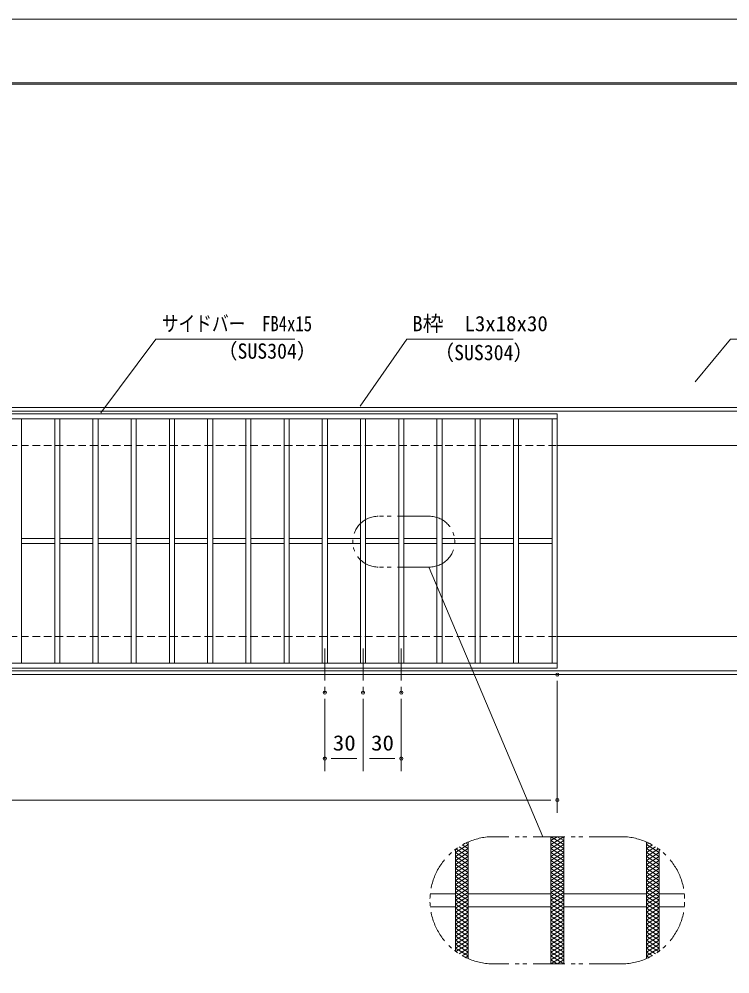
# Model space of a CAD drawing. Units: millimetres, scale not verified. Extents: x -1050 to 1050, y -742 to 742.
# Drawn here: x -218 to 340, y -8 to 742 of the extents above; entities that cross this region are included whole.
import ezdxf
from ezdxf.enums import TextEntityAlignment as Align

# ---------------------------------------------------------------- set-up
doc = ezdxf.new("R2010")
doc.units = ezdxf.units.MM
doc.header["$LTSCALE"] = 5
doc.header["$PDMODE"] = 32
doc.header["$PDSIZE"] = 2.5
for name, pattern in [('CHAIN1', [8, 5, -1, 1, -1]), ('DASHED1', [1.8, 1.2, -0.6]), ('DOUBLE_CHAIN1', [8.8, 5, -1, 0.6, -0.6, 0.6, -1])]:
    doc.linetypes.add(name, pattern=pattern)
for name, color, linetype, lineweight in [('0-0_7-図\u3000枠', 4, 'Continuous', 9), ('0-1_寸法注釈', 2, 'Continuous', 9), ('0-3_DEFPOINTS', 134, 'Continuous', 9), ('0-5_枠', 7, 'Continuous', 9), ('0-6_想像線', 134, 'DOUBLE_CHAIN1', 9), ('0-7_ハッチング', 4, 'Continuous', 9), ('0-8_蓋', 5, 'Continuous', 9), ('0-9_中心線', 6, 'CHAIN1', 9), ('0-A_溝開口', 4, 'DASHED1', 9)]:
    doc.layers.add(name, color=color, linetype=linetype, lineweight=lineweight)
doc.styles.add('ＭＳ ゴシック', font='')
doc.styles.get('ＭＳ ゴシック').set_extended_font_data('MS Gothic')

msp = doc.modelspace()

# ---------------------------------------------------------------- linework, layer by layer
at = {"layer": '0-0_7-図\u3000枠'}
msp.add_line((-973.75, 691.25), (998.75, 691.25), dxfattribs=at)
msp.add_lwpolyline([(-975, 692.5), (1000, 692.5), (1000, -692.5)], dxfattribs=at)
at = {"layer": '0-1_寸法注釈'}
for p, q in [((193.136, 100.159), (103.935, 311.249)), ((204.55, 222.475), (204.55, 118.953)), ((22.05, 208.328), (22.05, 151.522)), ((52.05, 208.328), (52.05, 151.522)), ((52.05, 208.328), (52.05, 151.522)), ((82.05, 208.328), (82.05, 151.522)), ((47.05, 161.522), (27.05, 161.522)), ((57.05, 161.522), (77.05, 161.522)), ((-785.45, 128.953), (199.55, 128.953))]:
    msp.add_line(p, q, dxfattribs=at)
for points in [[(-1.475, 490.949), (-110.699, 490.949), (-153.712, 433.27)], [(169.797, 490.968), (86.447, 490.968), (49.664, 438.288)], [(389.478, 490.968), (340.425, 490.968), (312.702, 457.538)]]:
    msp.add_lwpolyline(points, dxfattribs=at)
at = {"layer": '0-3_DEFPOINTS'}
msp.add_lwpolyline([(-1050, -742.5), (-1050, 742.5), (1050, 742.5), (1050, -742.5)], close=True, dxfattribs=at)
for p in [(204.55, 227.475), (22.05, 213.328), (52.05, 213.328), (82.05, 213.328), (22.05, 161.522), (82.05, 161.522), (204.55, 128.953)]:
    msp.add_point(p, dxfattribs=at)
at = {"layer": '0-5_枠'}
for p, q in [((-795.45, 437.475), (409.55, 437.475)), ((-792.45, 434.475), (407.714, 434.475)), ((204.55, 407.475), (409.55, 407.475)), ((204.55, 257.475), (409.55, 257.475)), ((-795.45, 227.475), (409.55, 227.475)), ((-792.45, 230.475), (411.386, 230.475))]:
    msp.add_line(p, q, dxfattribs=at)
at = {"layer": '0-6_想像線'}
for p, q in [((104.038, 351.93), (64.038, 351.93)), ((104.038, 311.93), (64.038, 311.93)), ((254.55, 100.159), (154.55, 100.159)), ((254.55, 0.159), (154.55, 0.159))]:
    msp.add_line(p, q, dxfattribs=at)
for centre, radius, start, end in [((64.038, 331.93), 20, 90, 270), ((104.038, 331.93), 20, 270, 90), ((154.55, 50.159), 50, 90, 270), ((254.55, 50.159), 50, 270, 90)]:
    msp.add_arc(centre, radius, start, end, dxfattribs=at)
at = {"layer": '0-7_ハッチング'}
for p, q in [((199.55, 93.909), (209.55, 100.159)), ((199.55, 100.159), (209.55, 93.909)), ((199.55, 97.034), (204.55, 100.159)), ((204.55, 100.159), (209.55, 97.034)), ((124.55, 87.659), (134.55, 93.909)), ((124.55, 84.534), (134.55, 90.784)), ((125.007, 90.498), (134.55, 84.534)), ((127.386, 92.137), (134.55, 87.659)), ((129.925, 93.675), (134.55, 90.784)), ((132.64, 95.103), (134.55, 93.909)), ((199.55, 90.784), (209.55, 97.034)), ((199.55, 97.034), (209.55, 90.784)), ((199.55, 87.659), (209.55, 93.909)), ((199.55, 93.909), (209.55, 87.659)), ((199.55, 84.534), (209.55, 90.784)), ((199.55, 90.784), (209.55, 84.534)), ((274.55, 93.909), (276.46, 95.103)), ((274.55, 93.909), (284.55, 87.659)), ((274.55, 90.784), (279.175, 93.675)), ((274.55, 87.659), (281.714, 92.137)), ((274.55, 90.784), (284.55, 84.534)), ((274.55, 84.534), (284.093, 90.498)), ((124.55, 87.659), (134.55, 81.409)), ((124.55, 81.409), (134.55, 87.659)), ((124.55, 84.534), (134.55, 78.284)), ((124.55, 78.284), (134.55, 84.534)), ((199.55, 87.659), (209.55, 81.409)), ((199.55, 81.409), (209.55, 87.659)), ((199.55, 84.534), (209.55, 78.284)), ((199.55, 78.284), (209.55, 84.534)), ((274.55, 87.659), (284.55, 81.409)), ((274.55, 81.409), (284.55, 87.659)), ((274.55, 84.534), (284.55, 78.284)), ((274.55, 78.284), (284.55, 84.534)), ((124.55, 81.409), (134.55, 75.159)), ((124.55, 75.159), (134.55, 81.409)), ((124.55, 78.284), (134.55, 72.034)), ((124.55, 72.034), (134.55, 78.284)), ((124.55, 75.159), (134.55, 68.909)), ((124.55, 68.909), (134.55, 75.159)), ((199.55, 81.409), (209.55, 75.159)), ((199.55, 75.159), (209.55, 81.409)), ((199.55, 78.284), (209.55, 72.034)), ((199.55, 72.034), (209.55, 78.284)), ((199.55, 75.159), (209.55, 68.909)), ((199.55, 68.909), (209.55, 75.159)), ((274.55, 81.409), (284.55, 75.159)), ((274.55, 75.159), (284.55, 81.409)), ((274.55, 78.284), (284.55, 72.034)), ((274.55, 72.034), (284.55, 78.284)), ((274.55, 75.159), (284.55, 68.909)), ((274.55, 68.909), (284.55, 75.159)), ((124.55, 72.034), (134.55, 65.784)), ((124.55, 65.784), (134.55, 72.034)), ((124.55, 62.659), (134.55, 68.909)), ((124.55, 68.909), (134.55, 62.659)), ((199.55, 72.034), (209.55, 65.784)), ((199.55, 65.784), (209.55, 72.034)), ((199.55, 62.659), (209.55, 68.909)), ((199.55, 68.909), (209.55, 62.659)), ((274.55, 72.034), (284.55, 65.784)), ((274.55, 65.784), (284.55, 72.034)), ((274.55, 62.659), (284.55, 68.909)), ((274.55, 68.909), (284.55, 62.659)), ((124.55, 59.534), (134.55, 65.784)), ((124.55, 65.784), (134.55, 59.534)), ((124.55, 56.409), (134.55, 62.659)), ((124.55, 62.659), (134.55, 56.409)), ((199.55, 59.534), (209.55, 65.784)), ((199.55, 65.784), (209.55, 59.534)), ((199.55, 56.409), (209.55, 62.659)), ((199.55, 62.659), (209.55, 56.409)), ((274.55, 59.534), (284.55, 65.784)), ((274.55, 65.784), (284.55, 59.534)), ((274.55, 56.409), (284.55, 62.659)), ((274.55, 62.659), (284.55, 56.409)), ((124.55, 53.284), (134.55, 59.534)), ((124.55, 59.534), (134.55, 53.284)), ((124.55, 50.159), (134.55, 56.409)), ((124.55, 56.409), (134.55, 50.159)), ((124.55, 47.034), (134.55, 53.284)), ((124.55, 53.284), (134.55, 47.034)), ((199.55, 53.284), (209.55, 59.534)), ((199.55, 59.534), (209.55, 53.284)), ((199.55, 50.159), (209.55, 56.409)), ((199.55, 56.409), (209.55, 50.159)), ((199.55, 47.034), (209.55, 53.284)), ((199.55, 53.284), (209.55, 47.034)), ((274.55, 53.284), (284.55, 59.534)), ((274.55, 59.534), (284.55, 53.284)), ((274.55, 50.159), (284.55, 56.409)), ((274.55, 56.409), (284.55, 50.159)), ((274.55, 47.034), (284.55, 53.284)), ((274.55, 53.284), (284.55, 47.034)), ((124.55, 43.909), (134.55, 50.159)), ((124.55, 50.159), (134.55, 43.909)), ((124.55, 40.784), (134.55, 47.034)), ((124.55, 47.034), (134.55, 40.784)), ((199.55, 43.909), (209.55, 50.159)), ((199.55, 50.159), (209.55, 43.909)), ((199.55, 40.784), (209.55, 47.034)), ((199.55, 47.034), (209.55, 40.784)), ((274.55, 43.909), (284.55, 50.159)), ((274.55, 50.159), (284.55, 43.909)), ((274.55, 40.784), (284.55, 47.034)), ((274.55, 47.034), (284.55, 40.784)), ((124.55, 37.659), (134.55, 43.909)), ((124.55, 43.909), (134.55, 37.659)), ((124.55, 34.534), (134.55, 40.784)), ((124.55, 40.784), (134.55, 34.534)), ((124.55, 31.409), (134.55, 37.659)), ((124.55, 37.659), (134.55, 31.409)), ((199.55, 37.659), (209.55, 43.909)), ((199.55, 43.909), (209.55, 37.659)), ((199.55, 34.534), (209.55, 40.784)), ((199.55, 40.784), (209.55, 34.534)), ((199.55, 31.409), (209.55, 37.659)), ((199.55, 37.659), (209.55, 31.409)), ((274.55, 37.659), (284.55, 43.909)), ((274.55, 43.909), (284.55, 37.659)), ((274.55, 34.534), (284.55, 40.784)), ((274.55, 40.784), (284.55, 34.534)), ((274.55, 31.409), (284.55, 37.659)), ((274.55, 37.659), (284.55, 31.409)), ((124.55, 28.284), (134.55, 34.534)), ((124.55, 34.534), (134.55, 28.284)), ((124.55, 25.159), (134.55, 31.409)), ((124.55, 31.409), (134.55, 25.159)), ((199.55, 28.284), (209.55, 34.534)), ((199.55, 34.534), (209.55, 28.284)), ((199.55, 25.159), (209.55, 31.409)), ((199.55, 31.409), (209.55, 25.159)), ((274.55, 28.284), (284.55, 34.534)), ((274.55, 34.534), (284.55, 28.284)), ((274.55, 25.159), (284.55, 31.409)), ((274.55, 31.409), (284.55, 25.159)), ((124.55, 28.284), (134.55, 22.034)), ((124.55, 22.034), (134.55, 28.284)), ((124.55, 25.159), (134.55, 18.909)), ((124.55, 18.909), (134.55, 25.159)), ((199.55, 28.284), (209.55, 22.034)), ((199.55, 22.034), (209.55, 28.284)), ((199.55, 25.159), (209.55, 18.909)), ((199.55, 18.909), (209.55, 25.159)), ((274.55, 28.284), (284.55, 22.034)), ((274.55, 22.034), (284.55, 28.284)), ((274.55, 25.159), (284.55, 18.909)), ((274.55, 18.909), (284.55, 25.159)), ((124.55, 22.034), (134.55, 15.784)), ((124.55, 15.784), (134.55, 22.034)), ((124.55, 18.909), (134.55, 12.659)), ((124.55, 12.659), (134.55, 18.909)), ((124.55, 15.784), (134.55, 9.534)), ((125.007, 9.82), (134.55, 15.784)), ((199.55, 22.034), (209.55, 15.784)), ((199.55, 15.784), (209.55, 22.034)), ((199.55, 18.909), (209.55, 12.659)), ((199.55, 12.659), (209.55, 18.909)), ((199.55, 15.784), (209.55, 9.534)), ((199.55, 9.534), (209.55, 15.784)), ((274.55, 22.034), (284.55, 15.784)), ((274.55, 15.784), (284.55, 22.034)), ((274.55, 18.909), (284.55, 12.659)), ((274.55, 12.659), (284.55, 18.909)), ((274.55, 15.784), (284.093, 9.82)), ((274.55, 9.534), (284.55, 15.784)), ((124.55, 12.659), (134.55, 6.409)), ((127.386, 8.182), (134.55, 12.659)), ((129.925, 6.643), (134.55, 9.534)), ((199.55, 12.659), (209.55, 6.409)), ((199.55, 6.409), (209.55, 12.659)), ((199.55, 9.534), (209.55, 3.284)), ((199.55, 3.284), (209.55, 9.534)), ((274.55, 6.409), (284.55, 12.659)), ((274.55, 12.659), (281.714, 8.182)), ((274.55, 9.534), (279.175, 6.643)), ((132.64, 5.215), (134.55, 6.409)), ((199.55, 6.409), (209.55, 0.159)), ((199.55, 0.159), (209.55, 6.409)), ((199.55, 3.284), (204.55, 0.159)), ((204.55, 0.159), (209.55, 3.284)), ((274.55, 6.409), (276.46, 5.215))]:
    msp.add_line(p, q, dxfattribs=at)
at = {"layer": '0-8_蓋'}
for p, q in [((204.55, 432.475), (-790.45, 432.475)), ((204.55, 428.475), (-790.45, 428.475)), ((-215.95, 428.475), (-215.95, 236.475)), ((-189.95, 428.475), (-189.95, 236.475)), ((-185.95, 428.475), (-185.95, 236.475)), ((-159.95, 428.475), (-159.95, 236.475)), ((-155.95, 428.475), (-155.95, 236.475)), ((-129.95, 428.475), (-129.95, 236.475)), ((-125.95, 428.475), (-125.95, 236.475)), ((-99.95, 428.475), (-99.95, 236.475)), ((-95.95, 428.475), (-95.95, 236.475)), ((-69.95, 428.475), (-69.95, 236.475)), ((-65.95, 428.475), (-65.95, 236.475)), ((-39.95, 428.475), (-39.95, 236.475)), ((-35.95, 428.475), (-35.95, 236.475)), ((-9.95, 428.475), (-9.95, 236.475)), ((-5.95, 428.475), (-5.95, 236.475)), ((20.05, 428.475), (20.05, 236.475)), ((24.05, 428.475), (24.05, 236.475)), ((50.05, 428.475), (50.05, 236.475)), ((54.05, 428.475), (54.05, 236.475)), ((80.05, 428.475), (80.05, 236.475)), ((84.05, 428.475), (84.05, 236.475)), ((110.05, 428.475), (110.05, 236.475)), ((114.05, 428.475), (114.05, 236.475)), ((140.05, 428.475), (140.05, 236.475)), ((144.05, 428.475), (144.05, 236.475)), ((170.05, 428.475), (170.05, 236.475)), ((174.05, 428.475), (174.05, 236.475)), ((200.55, 236.475), (200.55, 428.475)), ((204.55, 232.475), (204.55, 432.475)), ((-215.95, 334.475), (-189.95, 334.475)), ((-215.95, 330.475), (-189.95, 330.475)), ((-185.95, 334.475), (-159.95, 334.475)), ((-185.95, 330.475), (-159.95, 330.475)), ((-155.95, 334.475), (-129.95, 334.475)), ((-155.95, 330.475), (-129.95, 330.475)), ((-125.95, 334.475), (-99.95, 334.475)), ((-125.95, 330.475), (-99.95, 330.475)), ((-95.95, 334.475), (-69.95, 334.475)), ((-95.95, 330.475), (-69.95, 330.475)), ((-65.95, 334.475), (-39.95, 334.475)), ((-65.95, 330.475), (-39.95, 330.475)), ((-35.95, 334.475), (-9.95, 334.475)), ((-35.95, 330.475), (-9.95, 330.475)), ((-5.95, 334.475), (20.05, 334.475)), ((-5.95, 330.475), (20.05, 330.475)), ((24.05, 334.475), (50.05, 334.475)), ((24.05, 330.475), (50.05, 330.475)), ((54.05, 334.475), (80.05, 334.475)), ((54.05, 330.475), (80.05, 330.475)), ((84.05, 334.475), (110.05, 334.475)), ((84.05, 330.475), (110.05, 330.475)), ((114.05, 334.475), (140.05, 334.475)), ((114.05, 330.475), (140.05, 330.475)), ((144.05, 334.475), (170.05, 334.475)), ((144.05, 330.475), (170.05, 330.475)), ((174.05, 334.475), (200.55, 334.475)), ((174.05, 330.475), (200.55, 330.475)), ((-790.45, 236.475), (204.55, 236.475)), ((-790.45, 232.475), (204.55, 232.475)), ((199.55, 100.159), (199.55, 0.159)), ((199.55, 100.159), (199.55, 0.159)), ((209.55, 100.159), (209.55, 0.159)), ((209.55, 100.159), (209.55, 0.159)), ((124.55, 90.159), (124.55, 10.159)), ((124.55, 90.159), (124.55, 10.159)), ((134.55, 95.985), (134.55, 4.333)), ((134.55, 95.985), (134.55, 4.333)), ((274.55, 95.985), (274.55, 4.333)), ((274.55, 95.985), (274.55, 4.333)), ((284.55, 90.159), (284.55, 10.159)), ((284.55, 90.159), (284.55, 10.159)), ((104.801, 55.159), (124.55, 55.159)), ((134.55, 55.159), (199.55, 55.159)), ((209.55, 55.159), (274.55, 55.159)), ((284.55, 55.159), (304.299, 55.159)), ((104.801, 45.159), (124.55, 45.159)), ((134.55, 45.159), (199.55, 45.159)), ((209.55, 45.159), (274.55, 45.159)), ((284.55, 45.159), (304.299, 45.159))]:
    msp.add_line(p, q, dxfattribs=at)
at = {"layer": '0-9_中心線'}
for p, q in [((22.05, 247.969), (22.05, 213.328)), ((52.05, 247.969), (52.05, 213.328)), ((82.05, 247.969), (82.05, 213.328))]:
    msp.add_line(p, q, dxfattribs=at)
at = {"layer": '0-A_溝開口'}
for p, q in [((-765.45, 407.475), (204.55, 407.475)), ((-765.45, 257.475), (204.55, 257.475))]:
    msp.add_line(p, q, dxfattribs=at)

# ---------------------------------------------------------------- texts
at = {"layer": '0-1_寸法注釈', "color": 7, "style": 'ＭＳ ゴシック'}
for s, width, p in [('サイドバー\u3000FB4x15', 0.8, (-105.921, 493.636)), ('（SUS304）', 0.95, (-62.079, 472.081)), ('（SUS304）', 0.95, (107.958, 470.919)), ('30', 1.1, (28.317, 164.209)), ('30', 1.1, (58.317, 164.209))]:
    msp.add_text(s, height=12.02, dxfattribs=dict(at, width=width)).set_placement(p, align=Align.BOTTOM_LEFT)
msp.add_text('B枠\u3000L3x18x30', height=12.02, dxfattribs=at).set_placement((90.7, 493.655), align=Align.BOTTOM_LEFT)

doc.saveas('drawing.dxf')
